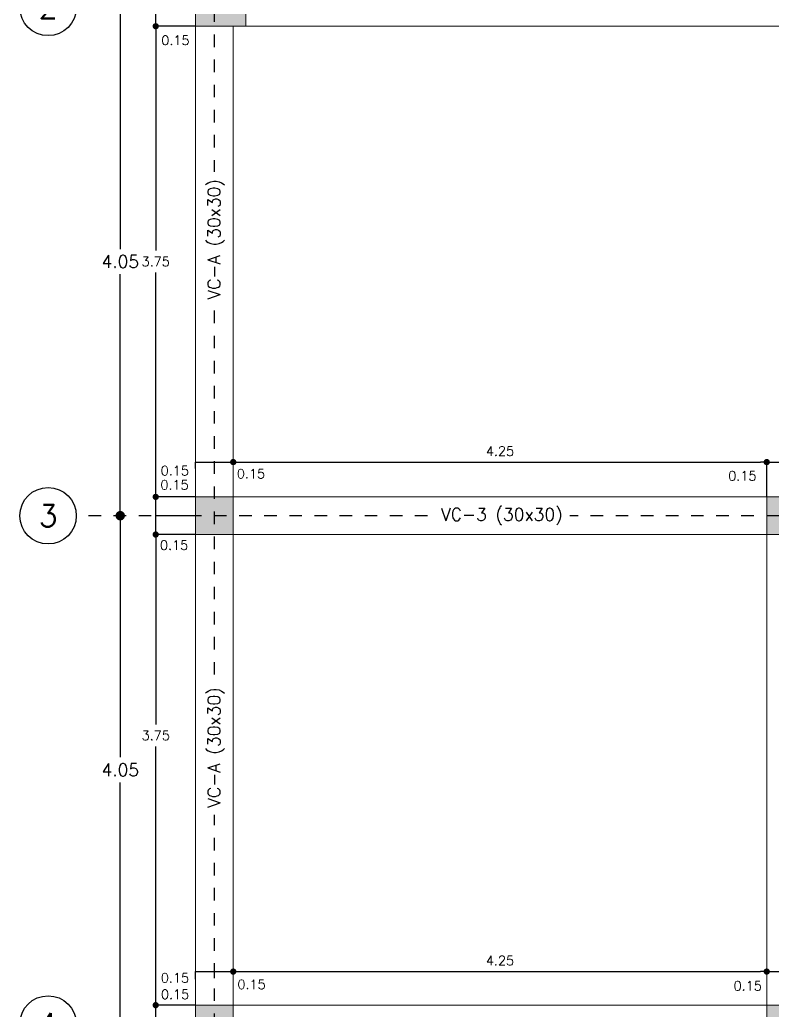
# Model space of a CAD drawing. Header units: millimetres. Extents: x -40 to 125, y -10 to 43.
# Drawn here: x 23.18 to 29.18, y 24.21 to 32.11 of the extents above; entities that cross this region are included whole.
import ezdxf
from ezdxf.enums import TextEntityAlignment as Align

# ---------------------------------------------------------------- set-up
doc = ezdxf.new("R2010")
doc.units = ezdxf.units.MM
doc.header["$LTSCALE"] = 0.01
doc.header["$PDMODE"] = 3
doc.linetypes.add('DASHDOT', pattern=[1, 0.5, -0.25, 0, -0.25])
for name, color, linetype in [('FC_CIRCULO DE EJES', 3, 'Continuous'), ('FC_COTAS', 1, 'Continuous'), ('FC_COTAS @ 50', 1, 'Continuous'), ('FC_COTAS EJES', 1, 'Continuous'), ('FC_COTAS EJES @ 50', 1, 'Continuous'), ('FC_EJES', 1, 'DASHDOT'), ('FC_HATCH COLUMNAS', 253, 'Continuous'), ('FC_R-175', 5, 'Continuous'), ('FC_R-80 @ 50', 11, 'Continuous')]:
    doc.layers.add(name, color=color, linetype=linetype)
doc.layers.add('FC_COLUMNAS', color=5, linetype='Continuous', lineweight=15)
doc.layers.add('FC_VIGAS', color=2, linetype='Continuous', lineweight=0)
doc.styles.add('FC_TEXT', font='romans.shx', dxfattribs={"height": 0.002})
doc.styles.add('FC_TEXT1', font='romans.shx')
doc.dimstyles.new('FC_COTAS', dxfattribs={"dimtxt": 0.0015, "dimasz": 0.001, "dimexe": 0, "dimexo": 0, "dimgap": 0.001, "dimtad": 1, "dimtih": 1, "dimtoh": 1, "dimzin": 0, "dimdsep": 46, "dimtxsty": 'FC_TEXT1', "dimblk": 'DOT', "dimcen": 0.09, "dimclrd": 256, "dimclre": 256, "dimclrt": 256, "dimadec": 0, "dimazin": 0, "dimtfac": 1, "dimtix": 1, "dimtmove": 2, "dimatfit": 3, "dimfxl": 1.002, "dimtolj": 1, "dimtzin": 0, "dimlwd": -1, "dimarcsym": 0})
doc.dimstyles.new('FC_COTAS EJES', dxfattribs={"dimtxt": 0.002, "dimasz": 0.0015, "dimexe": 0, "dimexo": 0, "dimgap": 0.001, "dimtad": 1, "dimtih": 1, "dimtoh": 1, "dimzin": 0, "dimdsep": 46, "dimtxsty": 'FC_TEXT1', "dimblk": 'DOT', "dimcen": 0.09, "dimclrd": 256, "dimclre": 256, "dimclrt": 256, "dimadec": 0, "dimazin": 0, "dimtfac": 1, "dimtix": 1, "dimtmove": 2, "dimatfit": 3, "dimfxl": 1.002, "dimtolj": 1, "dimtzin": 0, "dimlwd": -1, "dimarcsym": 0})

# ---------------------------------------------------------------- blocks, each defined once
blk = doc.blocks.new('FC_B_Columnas 1 E-1')
at = {"layer": 'FC_HATCH COLUMNAS', "ltscale": 0.6}
h = blk.add_hatch(color=256, dxfattribs=at)
h.dxf.hatch_style = 1
h.paths.add_polyline_path([(0, -0.3), (0.3, -0.3), (0.3, 0), (0, 0)])
h.paths.add_polyline_path([(6.55, -0.3657), (6.55, -0.6657), (6.85, -0.6657), (6.85, -0.3657)])
h.paths.add_polyline_path([(0.4, -4.47), (0, -4.47), (0, -4.77), (0.4, -4.77)])
h.paths.add_polyline_path([(6.45, -4.47), (6.45, -4.77), (6.85, -4.77), (6.85, -4.47)])
h.paths.add_polyline_path([(0.3, -8.52), (0, -8.52), (0, -8.82), (0.3, -8.82)])
h.paths.add_polyline_path([(4.55, -8.52), (4.55, -8.82), (4.85, -8.82), (4.85, -8.52)])
h.paths.add_polyline_path([(0.3, -12.57), (0, -12.57), (0, -12.87), (0.3, -12.87)])
h.paths.add_polyline_path([(4.55, -12.57), (4.55, -12.87), (4.85, -12.87), (4.85, -12.57)])
h.paths.add_polyline_path([(0.3, -16.53), (0, -16.53), (0, -16.83), (0.3, -16.83)])
h.paths.add_polyline_path([(4.55, -16.53), (4.55, -16.83), (4.85, -16.83), (4.85, -16.53)])
h.paths.add_polyline_path([(6.5477, -8.4297), (6.8477, -8.4297), (6.8477, -8.7297), (6.5477, -8.7297)])
at = {"layer": 'FC_COLUMNAS', "ltscale": 0.6}
for points in [[(0, -4.77), (0.4, -4.77), (0.4, -4.47), (0, -4.47)], [(0, -8.52), (0.3, -8.52), (0.3, -8.82), (0, -8.82)], [(4.85, -8.52), (4.55, -8.52), (4.55, -8.82), (4.85, -8.82)], [(0, -12.87), (0.3, -12.87), (0.3, -12.57), (0, -12.57)], [(4.85, -12.87), (4.55, -12.87), (4.55, -12.57), (4.85, -12.57)]]:
    blk.add_lwpolyline(points, close=True, dxfattribs=at)
blk = doc.blocks.new('FC_B_Eje')
at = {"layer": 'FC_CIRCULO DE EJES', "ltscale": 1.5}
blk.add_circle((0, 0), 0.0045, dxfattribs=at)
at = {"ltscale": 1.5, "style": 'FC_TEXT1'}
blk.add_attdef('EJE', text='', height=0.0035, dxfattribs=at).set_placement((0, 0), align=Align.MIDDLE_CENTER)
blk = doc.blocks.new('_Dot')
at = {"color": 0, "linetype": 'ByBlock', "lineweight": -2}
blk.add_line((-0.5, 0), (-1, 0), dxfattribs=at)
at = {"color": 0, "linetype": 'ByBlock', "const_width": 0.5}
blk.add_lwpolyline([(-0.25, 0, 1), (0.25, 0, 1)], format="xyb", close=True, dxfattribs=at)
blk = doc.blocks.new('*D32')
at = {"layer": 'Defpoints', "color": 0, "ltscale": 0.6, "transparency": 16777216}
for p in [(37.4436, 27.1002), (37.4436, 23.0502), (37.4436, 23.0502)]:
    blk.add_point(p, dxfattribs=at)
at = {"layer": 'FC_COTAS EJES', "ltscale": 0.6, "transparency": 16777216}
for p, q in [((37.4436, 27.0252), (37.4436, 25.1752)), ((37.4436, 23.1252), (37.4436, 24.9752))]:
    blk.add_line(p, q, dxfattribs=at)
at = {"layer": 'FC_COTAS EJES', "ltscale": 0.6, "transparency": 16777216, "xscale": 0.075, "yscale": 0.075, "zscale": 0.075}
for p, rotation in [((37.4436, 27.1002), 90), ((37.4436, 23.0502), 270)]:
    blk.add_blockref('_Dot', p, dxfattribs=dict(at, rotation=rotation))
at = {"layer": 'FC_COTAS EJES', "ltscale": 0.6, "transparency": 16777216, "insert": (37.4436, 25.0752), "char_height": 0.1, "attachment_point": 5, "style": 'FC_TEXT1'}
blk.add_mtext('\\A1;4.05', dxfattribs=at)
blk = doc.blocks.new('*D33')
at = {"layer": 'Defpoints', "color": 0, "ltscale": 0.6, "transparency": 16777216}
for p in [(37.4436, 23.0502), (37.4436, 19.0002), (37.4436, 19.0002)]:
    blk.add_point(p, dxfattribs=at)
at = {"layer": 'FC_COTAS EJES', "ltscale": 0.6, "transparency": 16777216}
for p, q in [((37.4436, 22.9752), (37.4436, 21.1252)), ((37.4436, 19.0752), (37.4436, 20.9252))]:
    blk.add_line(p, q, dxfattribs=at)
at = {"layer": 'FC_COTAS EJES', "ltscale": 0.6, "transparency": 16777216, "xscale": 0.075, "yscale": 0.075, "zscale": 0.075}
for p, rotation in [((37.4436, 23.0502), 90), ((37.4436, 19.0002), 270)]:
    blk.add_blockref('_Dot', p, dxfattribs=dict(at, rotation=rotation))
at = {"layer": 'FC_COTAS EJES', "ltscale": 0.6, "transparency": 16777216, "insert": (37.4436, 21.0252), "char_height": 0.1, "attachment_point": 5, "style": 'FC_TEXT1'}
blk.add_mtext('\\A1;4.05', dxfattribs=at)
blk = doc.blocks.new('*D436')
at = {"layer": 'Defpoints', "color": 0, "ltscale": 0.6, "transparency": 16777216}
for p in [(24.2658, 24.2622), (24.5833, 24.2622), (24.5833, 24.1122)]:
    blk.add_point(p, dxfattribs=at)
at = {"layer": 'FC_COTAS', "lineweight": -2, "ltscale": 0.6, "transparency": 16777216}
for p, q in [((24.5833, 24.2622), (24.2658, 24.2622)), ((24.5833, 24.1122), (24.2658, 24.1122))]:
    blk.add_line(p, q, dxfattribs=at)
at = {"layer": 'FC_COTAS', "ltscale": 0.6, "transparency": 16777216}
blk.add_line((24.2658, 24.1122), (24.2658, 24.2622), dxfattribs=at)
at = {"layer": 'FC_COTAS', "ltscale": 0.6, "transparency": 16777216, "insert": (24.4201, 24.3487), "char_height": 0.075, "attachment_point": 5, "style": 'FC_TEXT1'}
blk.add_mtext('\\A1;0.15', dxfattribs=at)
blk = doc.blocks.new('*D437')
at = {"layer": 'Defpoints', "color": 0, "ltscale": 0.6, "transparency": 16777216}
for p in [(24.2658, 28.0122), (24.5833, 28.0122), (24.5833, 24.2622)]:
    blk.add_point(p, dxfattribs=at)
at = {"layer": 'FC_COTAS', "lineweight": -2, "ltscale": 0.6, "transparency": 16777216}
for p, q in [((24.5833, 28.0122), (24.2658, 28.0122)), ((24.5833, 24.2622), (24.2658, 24.2622))]:
    blk.add_line(p, q, dxfattribs=at)
at = {"layer": 'FC_COTAS', "ltscale": 0.6, "transparency": 16777216}
for p, q in [((24.2658, 27.9622), (24.2658, 26.4991)), ((24.2658, 24.3122), (24.2658, 26.3241))]:
    blk.add_line(p, q, dxfattribs=at)
at = {"layer": 'FC_COTAS', "ltscale": 0.6, "transparency": 16777216, "xscale": 0.05, "yscale": 0.05, "zscale": 0.05}
for p, rotation in [((24.2658, 28.0122), 90), ((24.2658, 24.2622), 270)]:
    blk.add_blockref('_Dot', p, dxfattribs=dict(at, rotation=rotation))
at = {"layer": 'FC_COTAS', "ltscale": 0.6, "transparency": 16777216, "insert": (24.2662, 26.4116), "char_height": 0.075, "attachment_point": 5, "style": 'FC_TEXT1'}
blk.add_mtext('\\A1;3.75', dxfattribs=at)
blk = doc.blocks.new('*D438')
at = {"layer": 'Defpoints', "color": 0, "ltscale": 0.6, "transparency": 16777216}
for p in [(24.2658, 28.1622), (24.5833, 28.1622), (24.5833, 28.0122)]:
    blk.add_point(p, dxfattribs=at)
at = {"layer": 'FC_COTAS', "lineweight": -2, "ltscale": 0.6, "transparency": 16777216}
for p, q in [((24.5833, 28.1622), (24.2658, 28.1622)), ((24.5833, 28.0122), (24.2658, 28.0122))]:
    blk.add_line(p, q, dxfattribs=at)
at = {"layer": 'FC_COTAS', "ltscale": 0.6, "transparency": 16777216}
blk.add_line((24.2658, 28.0122), (24.2658, 28.1622), dxfattribs=at)
at = {"layer": 'FC_COTAS', "ltscale": 0.6, "transparency": 16777216, "insert": (24.4119, 27.9275), "char_height": 0.075, "attachment_point": 5, "style": 'FC_TEXT1'}
blk.add_mtext('\\A1;0.15', dxfattribs=at)
blk = doc.blocks.new('*D439')
at = {"layer": 'Defpoints', "color": 0, "ltscale": 0.6, "transparency": 16777216}
for p in [(24.2658, 28.3122), (24.5833, 28.3122), (24.5833, 28.1622)]:
    blk.add_point(p, dxfattribs=at)
at = {"layer": 'FC_COTAS', "lineweight": -2, "ltscale": 0.6, "transparency": 16777216}
for p, q in [((24.5833, 28.3122), (24.2658, 28.3122)), ((24.5833, 28.1622), (24.2658, 28.1622))]:
    blk.add_line(p, q, dxfattribs=at)
at = {"layer": 'FC_COTAS', "ltscale": 0.6, "transparency": 16777216}
blk.add_line((24.2658, 28.1622), (24.2658, 28.3122), dxfattribs=at)
at = {"layer": 'FC_COTAS', "ltscale": 0.6, "transparency": 16777216, "insert": (24.416, 28.4079), "char_height": 0.075, "attachment_point": 5, "style": 'FC_TEXT1'}
blk.add_mtext('\\A1;0.15', dxfattribs=at)
blk = doc.blocks.new('*D440')
at = {"layer": 'Defpoints', "color": 0, "ltscale": 0.6, "transparency": 16777216}
for p in [(24.2658, 32.0622), (24.5833, 32.0622), (24.5833, 28.3122)]:
    blk.add_point(p, dxfattribs=at)
at = {"layer": 'FC_COTAS', "lineweight": -2, "ltscale": 0.6, "transparency": 16777216}
for p, q in [((24.5833, 32.0622), (24.2658, 32.0622)), ((24.5833, 28.3122), (24.2658, 28.3122))]:
    blk.add_line(p, q, dxfattribs=at)
at = {"layer": 'FC_COTAS', "ltscale": 0.6, "transparency": 16777216}
for p, q in [((24.2658, 32.0122), (24.2658, 30.2747)), ((24.2658, 28.3622), (24.2658, 30.0997))]:
    blk.add_line(p, q, dxfattribs=at)
at = {"layer": 'FC_COTAS', "ltscale": 0.6, "transparency": 16777216, "xscale": 0.05, "yscale": 0.05, "zscale": 0.05}
for p, rotation in [((24.2658, 32.0622), 90), ((24.2658, 28.3122), 270)]:
    blk.add_blockref('_Dot', p, dxfattribs=dict(at, rotation=rotation))
at = {"layer": 'FC_COTAS', "ltscale": 0.6, "transparency": 16777216, "insert": (24.2658, 30.1872), "char_height": 0.075, "attachment_point": 5, "style": 'FC_TEXT1'}
blk.add_mtext('\\A1;3.75', dxfattribs=at)
blk = doc.blocks.new('*D441')
at = {"layer": 'Defpoints', "color": 0, "ltscale": 0.6, "transparency": 16777216}
for p in [(24.2658, 32.2122), (24.5833, 32.2122), (24.5833, 32.0622)]:
    blk.add_point(p, dxfattribs=at)
at = {"layer": 'FC_COTAS', "lineweight": -2, "ltscale": 0.6, "transparency": 16777216}
for p, q in [((24.5833, 32.2122), (24.2658, 32.2122)), ((24.5833, 32.0622), (24.2658, 32.0622))]:
    blk.add_line(p, q, dxfattribs=at)
at = {"layer": 'FC_COTAS', "ltscale": 0.6, "transparency": 16777216}
blk.add_line((24.2658, 32.0622), (24.2658, 32.2122), dxfattribs=at)
at = {"layer": 'FC_COTAS', "ltscale": 0.6, "transparency": 16777216, "insert": (24.4228, 31.9503), "char_height": 0.075, "attachment_point": 5, "style": 'FC_TEXT1'}
blk.add_mtext('\\A1;0.15', dxfattribs=at)
blk = doc.blocks.new('*D460')
at = {"layer": 'Defpoints', "color": 0, "ltscale": 0.6, "transparency": 16777216}
for p in [(24.5833, 28.5384), (24.7333, 28.5894), (24.7333, 28.5408)]:
    blk.add_point(p, dxfattribs=at)
at = {"layer": 'FC_COTAS', "lineweight": -2, "ltscale": 0.6, "transparency": 16777216}
for p, q in [((24.5833, 28.5384), (24.5833, 28.5894)), ((24.7333, 28.5408), (24.7333, 28.5894))]:
    blk.add_line(p, q, dxfattribs=at)
at = {"layer": 'FC_COTAS', "ltscale": 0.6, "transparency": 16777216}
blk.add_line((24.5833, 28.5894), (24.7333, 28.5894), dxfattribs=at)
at = {"layer": 'FC_COTAS', "ltscale": 0.6, "transparency": 16777216, "insert": (24.4181, 28.5212), "char_height": 0.075, "attachment_point": 5, "style": 'FC_TEXT1'}
blk.add_mtext('\\A1;0.15', dxfattribs=at)
blk = doc.blocks.new('*D461')
at = {"layer": 'Defpoints', "color": 0, "ltscale": 0.6, "transparency": 16777216}
for p in [(24.7333, 28.5408), (24.8833, 28.5894), (24.8833, 28.5727)]:
    blk.add_point(p, dxfattribs=at)
at = {"layer": 'FC_COTAS', "lineweight": -2, "ltscale": 0.6, "transparency": 16777216}
for p, q in [((24.7333, 28.5408), (24.7333, 28.5894)), ((24.8833, 28.5727), (24.8833, 28.5894))]:
    blk.add_line(p, q, dxfattribs=at)
at = {"layer": 'FC_COTAS', "ltscale": 0.6, "transparency": 16777216}
blk.add_line((24.7333, 28.5894), (24.8833, 28.5894), dxfattribs=at)
at = {"layer": 'FC_COTAS', "ltscale": 0.6, "transparency": 16777216, "insert": (25.0245, 28.4966), "char_height": 0.075, "attachment_point": 5, "style": 'FC_TEXT1'}
blk.add_mtext('\\A1;0.15', dxfattribs=at)
blk = doc.blocks.new('*D462')
at = {"layer": 'Defpoints', "color": 0, "ltscale": 0.6, "transparency": 16777216}
for p in [(24.8833, 28.5727), (29.1333, 28.5894), (29.1333, 28.3122)]:
    blk.add_point(p, dxfattribs=at)
at = {"layer": 'FC_COTAS', "lineweight": -2, "ltscale": 0.6, "transparency": 16777216}
for p, q in [((24.8833, 28.5727), (24.8833, 28.5894)), ((29.1333, 28.3122), (29.1333, 28.5894))]:
    blk.add_line(p, q, dxfattribs=at)
at = {"layer": 'FC_COTAS', "ltscale": 0.6, "transparency": 16777216}
blk.add_line((24.9333, 28.5894), (29.0833, 28.5894), dxfattribs=at)
at = {"layer": 'FC_COTAS', "ltscale": 0.6, "transparency": 16777216, "xscale": 0.05, "yscale": 0.05, "zscale": 0.05, "rotation": 180}
blk.add_blockref('_Dot', (24.8833, 28.5894), dxfattribs=at)
at = {"layer": 'FC_COTAS', "ltscale": 0.6, "transparency": 16777216, "xscale": 0.05, "yscale": 0.05, "zscale": 0.05}
blk.add_blockref('_Dot', (29.1333, 28.5894), dxfattribs=at)
at = {"layer": 'FC_COTAS', "ltscale": 0.6, "transparency": 16777216, "insert": (27.0083, 28.6769), "char_height": 0.075, "attachment_point": 5, "style": 'FC_TEXT1'}
blk.add_mtext('\\A1;4.25', dxfattribs=at)
blk = doc.blocks.new('*D463')
at = {"layer": 'Defpoints', "color": 0, "ltscale": 0.6, "transparency": 16777216}
for p in [(29.2833, 28.5894), (29.2833, 28.5703), (29.1333, 28.3122)]:
    blk.add_point(p, dxfattribs=at)
at = {"layer": 'FC_COTAS', "lineweight": -2, "ltscale": 0.6, "transparency": 16777216}
for p, q in [((29.1333, 28.3122), (29.1333, 28.5894)), ((29.2833, 28.5703), (29.2833, 28.5894))]:
    blk.add_line(p, q, dxfattribs=at)
at = {"layer": 'FC_COTAS', "ltscale": 0.6, "transparency": 16777216}
blk.add_line((29.1333, 28.5894), (29.2833, 28.5894), dxfattribs=at)
at = {"layer": 'FC_COTAS', "ltscale": 0.6, "transparency": 16777216, "insert": (28.9392, 28.4796), "char_height": 0.075, "attachment_point": 5, "style": 'FC_TEXT1'}
blk.add_mtext('\\A1;0.15', dxfattribs=at)
blk = doc.blocks.new('*D470')
at = {"layer": 'Defpoints', "color": 0, "ltscale": 0.6, "transparency": 16777216}
for p in [(24.7333, 24.53), (24.5833, 24.4703), (24.7333, 24.4783)]:
    blk.add_point(p, dxfattribs=at)
at = {"layer": 'FC_COTAS', "lineweight": -2, "ltscale": 0.6, "transparency": 16777216}
for p, q in [((24.5833, 24.4703), (24.5833, 24.53)), ((24.7333, 24.4783), (24.7333, 24.53))]:
    blk.add_line(p, q, dxfattribs=at)
at = {"layer": 'FC_COTAS', "ltscale": 0.6, "transparency": 16777216}
blk.add_line((24.5833, 24.53), (24.7333, 24.53), dxfattribs=at)
at = {"layer": 'FC_COTAS', "ltscale": 0.6, "transparency": 16777216, "insert": (24.4193, 24.4794), "char_height": 0.075, "attachment_point": 5, "style": 'FC_TEXT1'}
blk.add_mtext('\\A1;0.15', dxfattribs=at)
blk = doc.blocks.new('*D471')
at = {"layer": 'Defpoints', "color": 0, "ltscale": 0.6, "transparency": 16777216}
for p in [(24.8833, 24.53), (24.8833, 24.52), (24.7333, 24.4783)]:
    blk.add_point(p, dxfattribs=at)
at = {"layer": 'FC_COTAS', "lineweight": -2, "ltscale": 0.6, "transparency": 16777216}
for p, q in [((24.7333, 24.4783), (24.7333, 24.53)), ((24.8833, 24.52), (24.8833, 24.53))]:
    blk.add_line(p, q, dxfattribs=at)
at = {"layer": 'FC_COTAS', "ltscale": 0.6, "transparency": 16777216}
blk.add_line((24.7333, 24.53), (24.8833, 24.53), dxfattribs=at)
at = {"layer": 'FC_COTAS', "ltscale": 0.6, "transparency": 16777216, "insert": (25.0291, 24.4278), "char_height": 0.075, "attachment_point": 5, "style": 'FC_TEXT1'}
blk.add_mtext('\\A1;0.15', dxfattribs=at)
blk = doc.blocks.new('*D472')
at = {"layer": 'Defpoints', "color": 0, "ltscale": 0.6, "transparency": 16777216}
for p in [(24.8833, 24.52), (29.1333, 24.53), (29.1333, 24.5083)]:
    blk.add_point(p, dxfattribs=at)
at = {"layer": 'FC_COTAS', "lineweight": -2, "ltscale": 0.6, "transparency": 16777216}
for p, q in [((24.8833, 24.52), (24.8833, 24.53)), ((29.1333, 24.5083), (29.1333, 24.53))]:
    blk.add_line(p, q, dxfattribs=at)
at = {"layer": 'FC_COTAS', "ltscale": 0.6, "transparency": 16777216}
blk.add_line((24.9333, 24.53), (29.0833, 24.53), dxfattribs=at)
at = {"layer": 'FC_COTAS', "ltscale": 0.6, "transparency": 16777216, "xscale": 0.05, "yscale": 0.05, "zscale": 0.05, "rotation": 180}
blk.add_blockref('_Dot', (24.8833, 24.53), dxfattribs=at)
at = {"layer": 'FC_COTAS', "ltscale": 0.6, "transparency": 16777216, "xscale": 0.05, "yscale": 0.05, "zscale": 0.05}
blk.add_blockref('_Dot', (29.1333, 24.53), dxfattribs=at)
at = {"layer": 'FC_COTAS', "ltscale": 0.6, "transparency": 16777216, "insert": (27.0083, 24.6175), "char_height": 0.075, "attachment_point": 5, "style": 'FC_TEXT1'}
blk.add_mtext('\\A1;4.25', dxfattribs=at)
blk = doc.blocks.new('*D473')
at = {"layer": 'Defpoints', "color": 0, "ltscale": 0.6, "transparency": 16777216}
for p in [(29.1333, 24.5083), (29.2833, 24.53), (29.2833, 24.4907)]:
    blk.add_point(p, dxfattribs=at)
at = {"layer": 'FC_COTAS', "lineweight": -2, "ltscale": 0.6, "transparency": 16777216}
for p, q in [((29.1333, 24.5083), (29.1333, 24.53)), ((29.2833, 24.4907), (29.2833, 24.53))]:
    blk.add_line(p, q, dxfattribs=at)
at = {"layer": 'FC_COTAS', "ltscale": 0.6, "transparency": 16777216}
blk.add_line((29.1333, 24.53), (29.2833, 24.53), dxfattribs=at)
at = {"layer": 'FC_COTAS', "ltscale": 0.6, "transparency": 16777216, "insert": (28.9817, 24.4165), "char_height": 0.075, "attachment_point": 5, "style": 'FC_TEXT1'}
blk.add_mtext('\\A1;0.15', dxfattribs=at)
blk = doc.blocks.new('FC_B_Ejes 1 E-1')
at = {"layer": 'FC_EJES', "ltscale": 0.6}
for points in [[(38.1936, 14.3839), (38.1936, 32.6602)], [(45.891, 23.0502), (37.0936, 23.0502)]]:
    blk.add_lwpolyline(points, dxfattribs=at)
at = {"layer": 'FC_R-175'}
ref = blk.add_blockref('FC_B_Eje', (36.8686, 27.1002), dxfattribs=dict(at, xscale=50, yscale=50, zscale=50))
ref.add_attrib('EJE', '2', dxfattribs={"layer": '0', "color": 0, "ltscale": 1.5, "height": 0.175, "style": 'FC_TEXT1'}).set_placement((36.8686, 27.1002), align=Align.MIDDLE_CENTER)
ref = blk.add_blockref('FC_B_Eje', (36.8686, 23.0502), dxfattribs=dict(at, xscale=50, yscale=50, zscale=50))
ref.add_attrib('EJE', '3', dxfattribs={"layer": '0', "color": 0, "ltscale": 1.5, "height": 0.175, "style": 'FC_TEXT1'}).set_placement((36.8686, 23.0502), align=Align.MIDDLE_CENTER)
ref = blk.add_blockref('FC_B_Eje', (36.8686, 19.0002), dxfattribs=dict(at, xscale=50, yscale=50, zscale=50))
ref.add_attrib('EJE', '4', dxfattribs={"layer": '0', "color": 0, "ltscale": 1.5, "height": 0.175, "style": 'FC_TEXT1'}).set_placement((36.8686, 19.0002), align=Align.MIDDLE_CENTER)
at = {"layer": 'FC_COTAS EJES @ 50', "ltscale": 0.6}
for base, p1, p2, picture, middle in [((37.4436, 23.0502), (37.4436, 27.1002), (37.4436, 23.0502), '*D32', (37.4436, 25.0752)), ((37.4436, 19.0002), (37.4436, 23.0502), (37.4436, 19.0002), '*D33', (37.4436, 21.0252))]:
    dim = blk.add_linear_dim(base=base, p1=p1, p2=p2, angle=90, dimstyle='FC_COTAS EJES', override={"dimscale": 50, "dimtix": 1, "dimtofl": 1, "dimtmove": 2, "dimatfit": 3}, dxfattribs=at)
    dim.commit()
    dim.dimension.update_dxf_attribs({"geometry": picture, "text_midpoint": middle})

msp = doc.modelspace()

# ---------------------------------------------------------------- linework, layer by layer
at = {"layer": 'FC_VIGAS', "ltscale": 0.6}
for p, q in [((24.5833, 28.3122), (24.5833, 32.0622)), ((24.8833, 28.3122), (24.8833, 32.0622)), ((24.9833, 32.0622), (31.0333, 32.0622)), ((29.1333, 28.3122), (24.8833, 28.3122)), ((24.5833, 24.2622), (24.5833, 28.0122)), ((24.8833, 28.0122), (29.1333, 28.0122)), ((24.8833, 24.2622), (24.8833, 28.0122)), ((29.1333, 24.2622), (29.1333, 28.0122)), ((29.1333, 24.2622), (24.8833, 24.2622))]:
    msp.add_line(p, q, dxfattribs=at)

# ---------------------------------------------------------------- block references
at = {"layer": 'FC_COLUMNAS'}
msp.add_blockref('FC_B_Columnas 1 E-1', (24.5833, 36.8322), dxfattribs=at)
at = {"layer": 'FC_EJES'}
msp.add_blockref('FC_B_Ejes 1 E-1', (-13.4603, 5.112), dxfattribs=at)

# ---------------------------------------------------------------- dimensions: what is measured, and where the dimension line sits
at = {"layer": 'FC_COTAS @ 50', "ltscale": 0.6}
for base, p1, p2, picture, middle in [((24.2658, 32.2122), (24.5833, 32.0622), (24.5833, 32.2122), '*D441', (24.4228, 31.9503)), ((24.2658, 28.3122), (24.5833, 28.1622), (24.5833, 28.3122), '*D439', (24.416, 28.4079)), ((24.2658, 28.1622), (24.5833, 28.0122), (24.5833, 28.1622), '*D438', (24.4119, 27.9275)), ((24.2658, 28.0122), (24.5833, 24.2622), (24.5833, 28.0122), '*D437', (24.2662, 26.4116)), ((24.2658, 24.2622), (24.5833, 24.1122), (24.5833, 24.2622), '*D436', (24.4201, 24.3487))]:
    dim = msp.add_linear_dim(base=base, p1=p1, p2=p2, angle=90, dimstyle='FC_COTAS', override={"dimscale": 50, "dimtix": 1, "dimtofl": 1, "dimtmove": 2, "dimatfit": 3}, dxfattribs=at)
    dim.commit()
    dim.dimension.update_dxf_attribs({"geometry": picture, "text_midpoint": middle, "dimtype": 128})
dim = msp.add_linear_dim(base=(24.2658, 32.0622), p1=(24.5833, 28.3122), p2=(24.5833, 32.0622), angle=90, dimstyle='FC_COTAS', override={"dimscale": 50, "dimtix": 1, "dimtofl": 1, "dimtmove": 2, "dimatfit": 3}, dxfattribs=at)
dim.commit()
dim.dimension.update_dxf_attribs({"geometry": '*D440', "text_midpoint": (24.2658, 30.1872)})
for base, p1, p2, picture, middle in [((29.1333, 28.5894), (24.8833, 28.5727), (29.1333, 28.3122), '*D462', (27.0083, 28.6769)), ((29.1333, 24.53), (24.8833, 24.52), (29.1333, 24.5083), '*D472', (27.0083, 24.6175))]:
    dim = msp.add_linear_dim(base=base, p1=p1, p2=p2, dimstyle='FC_COTAS', override={"dimscale": 50, "dimtix": 1, "dimtofl": 1, "dimtmove": 2, "dimatfit": 3}, dxfattribs=at)
    dim.commit()
    dim.dimension.update_dxf_attribs({"geometry": picture, "text_midpoint": middle})
for base, p1, p2, picture, middle in [((24.7333, 28.5894), (24.5833, 28.5384), (24.7333, 28.5408), '*D460', (24.4181, 28.5212)), ((24.8833, 28.5894), (24.7333, 28.5408), (24.8833, 28.5727), '*D461', (25.0245, 28.4966)), ((29.2833, 28.5894), (29.1333, 28.3122), (29.2833, 28.5703), '*D463', (28.9392, 28.4796)), ((24.7333, 24.53), (24.5833, 24.4703), (24.7333, 24.4783), '*D470', (24.4193, 24.4794)), ((24.8833, 24.53), (24.7333, 24.4783), (24.8833, 24.52), '*D471', (25.0291, 24.4278)), ((29.2833, 24.53), (29.1333, 24.5083), (29.2833, 24.4907), '*D473', (28.9817, 24.4165))]:
    dim = msp.add_linear_dim(base=base, p1=p1, p2=p2, dimstyle='FC_COTAS', override={"dimscale": 50, "dimtix": 1, "dimtofl": 1, "dimtmove": 2, "dimatfit": 3}, dxfattribs=at)
    dim.commit()
    dim.dimension.update_dxf_attribs({"geometry": picture, "text_midpoint": middle, "dimtype": 128})

# ---------------------------------------------------------------- next in the draw order: texts
at = {"layer": 'FC_R-80 @ 50', "char_height": 0.1, "width": 1.072429, "attachment_point": 5, "rotation": 90, "style": 'FC_TEXT', "bg_fill": 3, "box_fill_scale": 1, "bg_fill_color": 256, "bg_fill_transparency": 0}
for insert in [(24.7468, 30.365), (24.7468, 26.315)]:
    msp.add_mtext('VC-A (30x30)', dxfattribs=dict(at, insert=insert))
at = {"layer": 'FC_R-80 @ 50', "insert": (27.0236, 28.1558), "char_height": 0.1, "width": 1.081952, "attachment_point": 5, "style": 'FC_TEXT', "bg_fill": 3, "box_fill_scale": 1, "bg_fill_color": 256, "bg_fill_transparency": 0}
msp.add_mtext('VC-3 (30x30)', dxfattribs=at)

doc.saveas('drawing.dxf')
